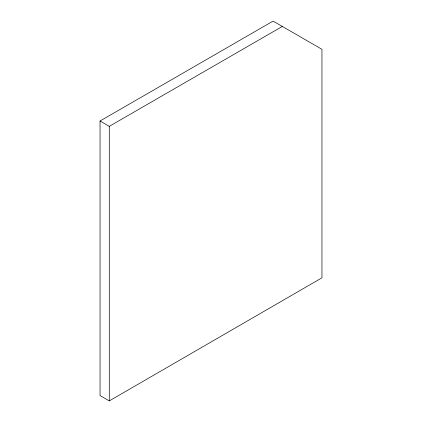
<?xml version="1.0" encoding="UTF-8"?>
<svg xmlns="http://www.w3.org/2000/svg" width="422" height="422" viewBox="0 0 422 422"><rect width="100%" height="100%" fill="white"/><g stroke="black" fill="none" stroke-linecap="round" stroke-linejoin="round"><path stroke-width="0.63" d="M109.287 400.9L321.96 277.808L321.96 49.316L273.087 21.1L100.04 121.008L100.04 395.562L109.287 400.9L109.287 126.347L282.334 26.438M100.04 121.008L109.287 126.347"/></g></svg>
